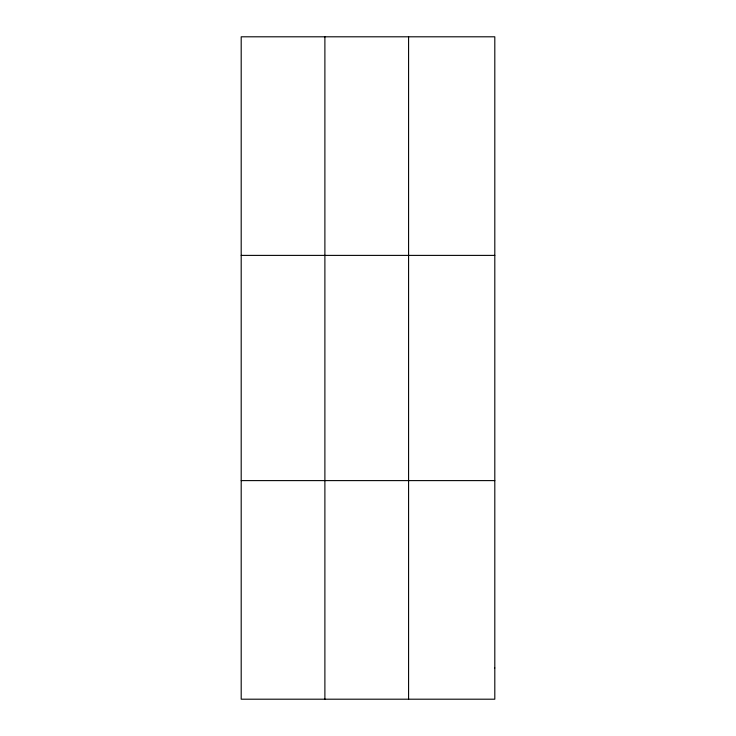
<?xml version="1.0" encoding="UTF-8"?>
<svg xmlns="http://www.w3.org/2000/svg" width="736" height="736" viewBox="0 0 736 736"><rect width="100%" height="100%" fill="white"/><g stroke="black" fill="none" stroke-linecap="round" stroke-linejoin="round"><path stroke-width="1.1" d="M324.889 36.8L324.889 699.2M408.581 36.8L408.581 699.2M241.196 255.392L494.804 255.392M241.196 480.608L494.804 480.608M494.804 667.975L494.804 699.2L241.196 699.2L241.196 36.8L494.804 36.8L494.804 667.975"/></g></svg>
